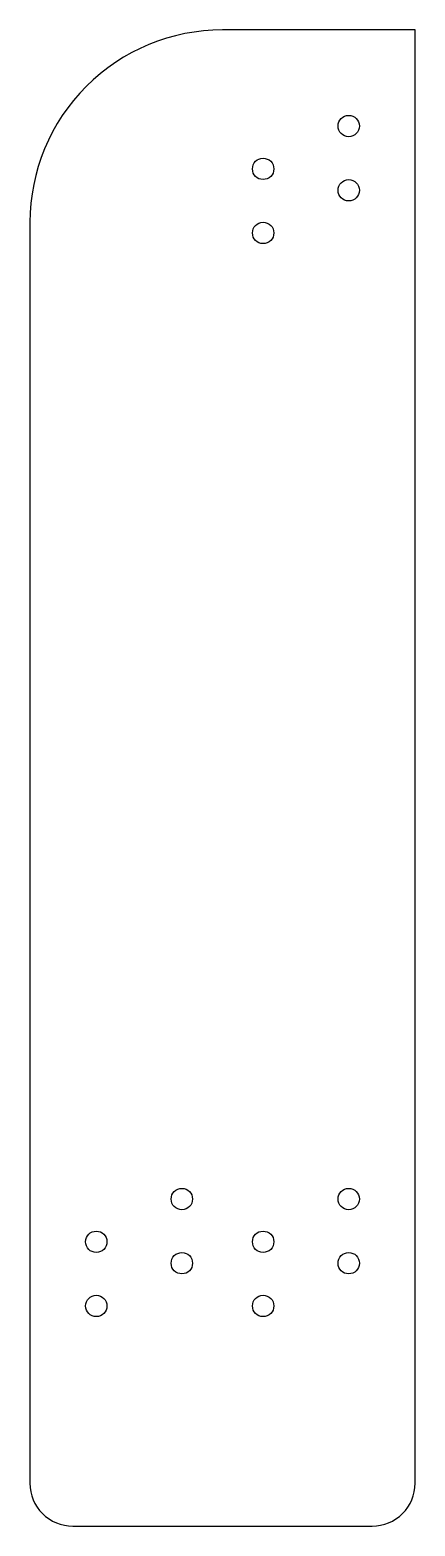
# Model space of a CAD drawing. Header units: millimetres. Extents: x -87 to 3, y 20 to 370.
import ezdxf

# ---------------------------------------------------------------- set-up
doc = ezdxf.new("R2010")
doc.units = ezdxf.units.MM
doc.layers.get('0').update_dxf_attribs({"linetype": 'CONTINUOUS'})

msp = doc.modelspace()

# ---------------------------------------------------------------- linework, layer by layer
msp.add_lwpolyline([(-7, 20, 0.414214), (3, 30), (3, 370), (-42, 370, 0.414214), (-87, 325), (-87, 30, 0.414214), (-77, 20)], format="xyb", close=True)
for centre in [(-12.5, 347.5), (-32.5, 337.5), (-12.5, 332.5), (-32.5, 322.5), (-51.5, 96.5), (-12.5, 96.5), (-71.5, 86.5), (-32.5, 86.5), (-12.5, 81.5), (-51.5, 81.5), (-71.5, 71.5), (-32.5, 71.5)]:
    msp.add_circle(centre, 2.5)

doc.saveas('drawing.dxf')
